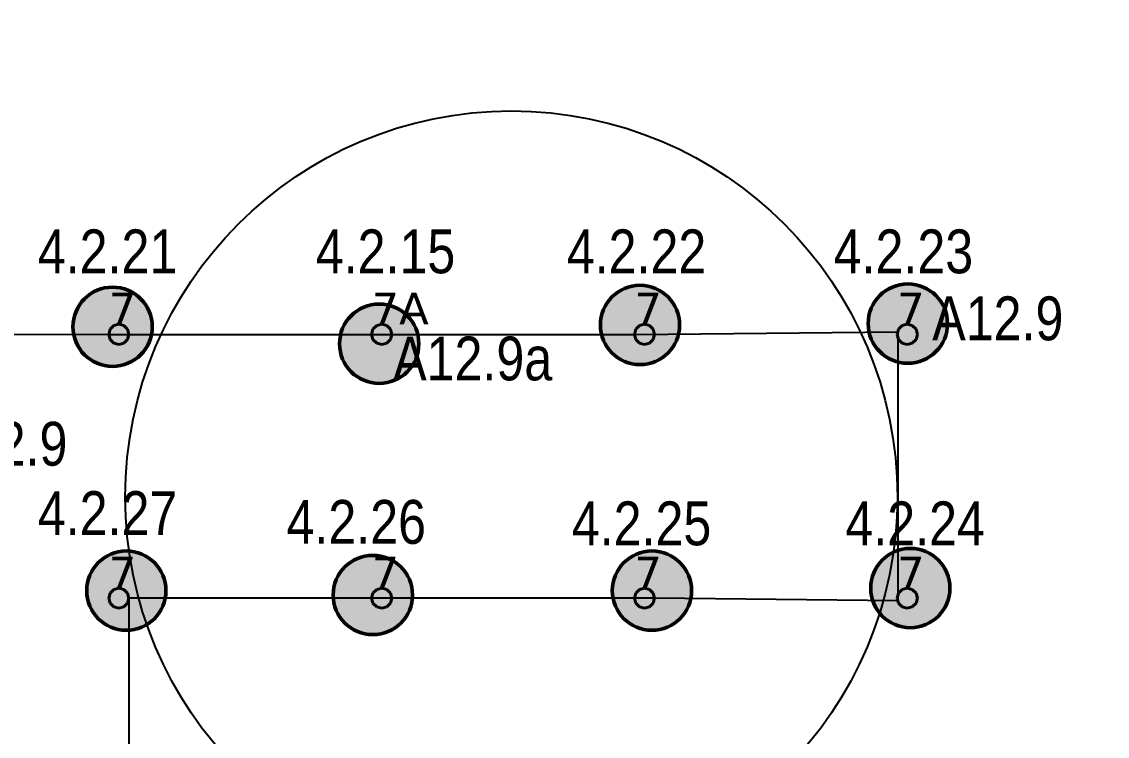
# Model space of a CAD drawing. Header units: millimetres. Extents: x -243740 to 150609, y -473655 to -165121.
# Drawn here: x -144292 to -138095, y -389515 to -385437 of the extents above; entities that cross this region are included whole.
import ezdxf
from ezdxf.enums import TextEntityAlignment as Align

# ---------------------------------------------------------------- set-up
doc = ezdxf.new("R2010")
doc.units = ezdxf.units.MM
doc.layers.add('_Гр.ЩД-1А.5.9.I2.6', color=6, linetype='Continuous')
for name, color, linetype, lineweight in [('_освещение_dali', 3, 'Continuous', 50), ('DLX_FL2_LUM 9', 5, 'Continuous', 40), ('Аварийное_овещение', 1, 'Continuous', 30), ('Освещение', 5, 'Continuous', 30)]:
    doc.layers.add(name, color=color, linetype=linetype, lineweight=lineweight)
doc.layers.add('DLX_FL2_LUM 8', color=7, linetype='Continuous', lineweight=40, true_color=0xfe2701)
doc.styles.add('Arial Narrow_6', font='ARIALN.TTF', dxfattribs={"height": 193.245432})
doc.styles.get("Standard").update_dxf_attribs({"font": 'ARIALN.TTF'})
doc.styles.add('TableTextStyle', font='')
doc.styles.get('TableTextStyle').set_extended_font_data('VERDANA.TTF')
doc.linetypes.add('Truba', pattern='A,3e-05,[4,MSH_7,S=1,R=0,X=0,Y=0],-3.022072', length=3.022102)

# ---------------------------------------------------------------- blocks, each defined once
blk = doc.blocks.new('A$Caabd1818')
at = {"layer": 'DLX_FL2_LUM 8'}
for points in [[(-146256.2, 10328.9, 0), (-146235.2, 10350, 0)], [(-146235.2, 10350, 0), (-146256.2, 10328.9, 0)], [(-146235.2, 10350, 0), (-146256.2, 10328.9, 0)], [(-146256.2, 10328.9, 0), (-146235.2, 10350, 0)], [(-146235.2, 10350, 0), (-146206.4, 10357.7, 0)], [(-146206.4, 10357.7, 0), (-146235.2, 10350, 0)], [(-146206.4, 10357.7, 0), (-146235.2, 10350, 0)], [(-146235.2, 10350, 0), (-146206.4, 10357.7, 0)], [(-146235.2, 10350, 0), (-146235.2, 10350, 0)], [(-146235.2, 10350, 0), (-146235.2, 10350, 0)], [(-146206.4, 10357.7, 0), (-146206.4, 10357.7, 0)], [(-146206.4, 10357.7, 0), (-146177.7, 10350, 0)], [(-146177.7, 10350, 0), (-146206.4, 10357.7, 0)], [(-146206.4, 10357.7, 0), (-146206.4, 10357.7, 0)], [(-146177.7, 10350, 0), (-146206.4, 10357.7, 0)], [(-146206.4, 10357.7, 0), (-146177.7, 10350, 0)], [(-146177.7, 10350, 0), (-146177.7, 10350, 0)], [(-146177.7, 10350, 0), (-146156.6, 10328.9, 0)], [(-146156.6, 10328.9, 0), (-146177.7, 10350, 0)], [(-146177.7, 10350, 0), (-146177.7, 10350, 0)], [(-146156.6, 10328.9, 0), (-146177.7, 10350, 0)], [(-146177.7, 10350, 0), (-146156.6, 10328.9, 0)], [(-146263.9, 10300.2, 0), (-146256.2, 10328.9, 0)], [(-146256.2, 10328.9, 0), (-146263.9, 10300.2, 0)], [(-146256.2, 10328.9, 0), (-146263.9, 10300.2, 0)], [(-146263.9, 10300.2, 0), (-146256.2, 10328.9, 0)], [(-146256.2, 10271.4, 0), (-146263.9, 10300.2, 0)], [(-146263.9, 10300.2, 0), (-146263.9, 10300.2, 0)], [(-146263.9, 10300.2, 0), (-146256.2, 10271.4, 0)], [(-146263.9, 10300.2, 0), (-146263.9, 10300.2, 0)], [(-146263.9, 10300.2, 0), (-146256.2, 10271.4, 0)], [(-146256.2, 10271.4, 0), (-146263.9, 10300.2, 0)], [(-146256.2, 10328.9, 0), (-146256.2, 10328.9, 0)], [(-146256.2, 10328.9, 0), (-146256.2, 10328.9, 0)], [(-146156.6, 10328.9, 0), (-146156.6, 10328.9, 0)], [(-146156.6, 10328.9, 0), (-146148.9, 10300.2, 0)], [(-146148.9, 10300.2, 0), (-146156.6, 10328.9, 0)], [(-146156.6, 10328.9, 0), (-146156.6, 10328.9, 0)], [(-146148.9, 10300.2, 0), (-146156.6, 10328.9, 0)], [(-146156.6, 10328.9, 0), (-146148.9, 10300.2, 0)], [(-146148.9, 10300.2, 0), (-146156.6, 10271.4, 0)], [(-146156.6, 10271.4, 0), (-146148.9, 10300.2, 0)], [(-146156.6, 10271.4, 0), (-146148.9, 10300.2, 0)], [(-146148.9, 10300.2, 0), (-146156.6, 10271.4, 0)], [(-146148.9, 10300.2, 0), (-146148.9, 10300.2, 0)], [(-146148.9, 10300.2, 0), (-146148.9, 10300.2, 0)], [(-146256.2, 10271.4, 0), (-146256.2, 10271.4, 0)], [(-146235.2, 10250.4, 0), (-146256.2, 10271.4, 0)], [(-146256.2, 10271.4, 0), (-146256.2, 10271.4, 0)], [(-146256.2, 10271.4, 0), (-146235.2, 10250.4, 0)], [(-146256.2, 10271.4, 0), (-146235.2, 10250.4, 0)], [(-146235.2, 10250.4, 0), (-146256.2, 10271.4, 0)], [(-146206.4, 10242.7, 0), (-146235.2, 10250.4, 0)], [(-146235.2, 10250.4, 0), (-146235.2, 10250.4, 0)], [(-146235.2, 10250.4, 0), (-146206.4, 10242.7, 0)], [(-146235.2, 10250.4, 0), (-146235.2, 10250.4, 0)], [(-146235.2, 10250.4, 0), (-146206.4, 10242.7, 0)], [(-146206.4, 10242.7, 0), (-146235.2, 10250.4, 0)], [(-146177.7, 10250.4, 0), (-146206.4, 10242.7, 0)], [(-146206.4, 10242.7, 0), (-146177.7, 10250.4, 0)], [(-146206.4, 10242.7, 0), (-146177.7, 10250.4, 0)], [(-146177.7, 10250.4, 0), (-146206.4, 10242.7, 0)], [(-146206.4, 10242.7, 0), (-146206.4, 10242.7, 0)], [(-146206.4, 10242.7, 0), (-146206.4, 10242.7, 0)], [(-146156.6, 10271.4, 0), (-146177.7, 10250.4, 0)], [(-146177.7, 10250.4, 0), (-146156.6, 10271.4, 0)], [(-146177.7, 10250.4, 0), (-146156.6, 10271.4, 0)], [(-146156.6, 10271.4, 0), (-146177.7, 10250.4, 0)], [(-146177.7, 10250.4, 0), (-146177.7, 10250.4, 0)], [(-146177.7, 10250.4, 0), (-146177.7, 10250.4, 0)], [(-146156.6, 10271.4, 0), (-146156.6, 10271.4, 0)], [(-146156.6, 10271.4, 0), (-146156.6, 10271.4, 0)]]:
    blk.add_polyline3d(points, dxfattribs=at)
at = {"layer": 'DLX_FL2_LUM 9'}
for points in [[(-147756.2, 10328.9, 0), (-147735.2, 10350, 0)], [(-147735.2, 10350, 0), (-147756.2, 10328.9, 0)], [(-147735.2, 10350, 0), (-147756.2, 10328.9, 0)], [(-147756.2, 10328.9, 0), (-147735.2, 10350, 0)], [(-147735.2, 10350, 0), (-147706.4, 10357.7, 0)], [(-147706.4, 10357.7, 0), (-147735.2, 10350, 0)], [(-147706.4, 10357.7, 0), (-147735.2, 10350, 0)], [(-147735.2, 10350, 0), (-147706.4, 10357.7, 0)], [(-147735.2, 10350, 0), (-147735.2, 10350, 0)], [(-147735.2, 10350, 0), (-147735.2, 10350, 0)], [(-147706.4, 10357.7, 0), (-147706.4, 10357.7, 0)], [(-147706.4, 10357.7, 0), (-147677.7, 10350, 0)], [(-147677.7, 10350, 0), (-147706.4, 10357.7, 0)], [(-147706.4, 10357.7, 0), (-147706.4, 10357.7, 0)], [(-147677.7, 10350, 0), (-147706.4, 10357.7, 0)], [(-147706.4, 10357.7, 0), (-147677.7, 10350, 0)], [(-147677.7, 10350, 0), (-147677.7, 10350, 0)], [(-147677.7, 10350, 0), (-147656.6, 10328.9, 0)], [(-147656.6, 10328.9, 0), (-147677.7, 10350, 0)], [(-147677.7, 10350, 0), (-147677.7, 10350, 0)], [(-147656.6, 10328.9, 0), (-147677.7, 10350, 0)], [(-147677.7, 10350, 0), (-147656.6, 10328.9, 0)], [(-144756.2, 10328.9, 0), (-144735.2, 10350, 0)], [(-144735.2, 10350, 0), (-144756.2, 10328.9, 0)], [(-144735.2, 10350, 0), (-144756.2, 10328.9, 0)], [(-144756.2, 10328.9, 0), (-144735.2, 10350, 0)], [(-144735.2, 10350, 0), (-144706.4, 10357.7, 0)], [(-144706.4, 10357.7, 0), (-144735.2, 10350, 0)], [(-144706.4, 10357.7, 0), (-144735.2, 10350, 0)], [(-144735.2, 10350, 0), (-144706.4, 10357.7, 0)], [(-144735.2, 10350, 0), (-144735.2, 10350, 0)], [(-144735.2, 10350, 0), (-144735.2, 10350, 0)], [(-144706.4, 10357.7, 0), (-144706.4, 10357.7, 0)], [(-144706.4, 10357.7, 0), (-144677.7, 10350, 0)], [(-144677.7, 10350, 0), (-144706.4, 10357.7, 0)], [(-144706.4, 10357.7, 0), (-144706.4, 10357.7, 0)], [(-144677.7, 10350, 0), (-144706.4, 10357.7, 0)], [(-144706.4, 10357.7, 0), (-144677.7, 10350, 0)], [(-144677.7, 10350, 0), (-144677.7, 10350, 0)], [(-144677.7, 10350, 0), (-144656.6, 10328.9, 0)], [(-144656.6, 10328.9, 0), (-144677.7, 10350, 0)], [(-144677.7, 10350, 0), (-144677.7, 10350, 0)], [(-144656.6, 10328.9, 0), (-144677.7, 10350, 0)], [(-144677.7, 10350, 0), (-144656.6, 10328.9, 0)], [(-143256.2, 10328.9, 0), (-143235.2, 10350, 0)], [(-143235.2, 10350, 0), (-143256.2, 10328.9, 0)], [(-143235.2, 10350, 0), (-143256.2, 10328.9, 0)], [(-143256.2, 10328.9, 0), (-143235.2, 10350, 0)], [(-143235.2, 10350, 0), (-143206.4, 10357.7, 0)], [(-143206.4, 10357.7, 0), (-143235.2, 10350, 0)], [(-143206.4, 10357.7, 0), (-143235.2, 10350, 0)], [(-143235.2, 10350, 0), (-143206.4, 10357.7, 0)], [(-143235.2, 10350, 0), (-143235.2, 10350, 0)], [(-143235.2, 10350, 0), (-143235.2, 10350, 0)], [(-143206.4, 10357.7, 0), (-143206.4, 10357.7, 0)], [(-143206.4, 10357.7, 0), (-143177.7, 10350, 0)], [(-143177.7, 10350, 0), (-143206.4, 10357.7, 0)], [(-143206.4, 10357.7, 0), (-143206.4, 10357.7, 0)], [(-143177.7, 10350, 0), (-143206.4, 10357.7, 0)], [(-143206.4, 10357.7, 0), (-143177.7, 10350, 0)], [(-143177.7, 10350, 0), (-143177.7, 10350, 0)], [(-143177.7, 10350, 0), (-143156.6, 10328.9, 0)], [(-143156.6, 10328.9, 0), (-143177.7, 10350, 0)], [(-143177.7, 10350, 0), (-143177.7, 10350, 0)], [(-143156.6, 10328.9, 0), (-143177.7, 10350, 0)], [(-143177.7, 10350, 0), (-143156.6, 10328.9, 0)], [(-147763.9, 10300.2, 0), (-147756.2, 10328.9, 0)], [(-147756.2, 10328.9, 0), (-147763.9, 10300.2, 0)], [(-147756.2, 10328.9, 0), (-147763.9, 10300.2, 0)], [(-147763.9, 10300.2, 0), (-147756.2, 10328.9, 0)], [(-147756.2, 10271.4, 0), (-147763.9, 10300.2, 0)], [(-147763.9, 10300.2, 0), (-147763.9, 10300.2, 0)], [(-147763.9, 10300.2, 0), (-147756.2, 10271.4, 0)], [(-147763.9, 10300.2, 0), (-147763.9, 10300.2, 0)], [(-147763.9, 10300.2, 0), (-147756.2, 10271.4, 0)], [(-147756.2, 10271.4, 0), (-147763.9, 10300.2, 0)], [(-147756.2, 10328.9, 0), (-147756.2, 10328.9, 0)], [(-147756.2, 10328.9, 0), (-147756.2, 10328.9, 0)], [(-147656.6, 10328.9, 0), (-147656.6, 10328.9, 0)], [(-147656.6, 10328.9, 0), (-147648.9, 10300.2, 0)], [(-147648.9, 10300.2, 0), (-147656.6, 10328.9, 0)], [(-147656.6, 10328.9, 0), (-147656.6, 10328.9, 0)], [(-147648.9, 10300.2, 0), (-147656.6, 10328.9, 0)], [(-147656.6, 10328.9, 0), (-147648.9, 10300.2, 0)], [(-147648.9, 10300.2, 0), (-147656.6, 10271.4, 0)], [(-147656.6, 10271.4, 0), (-147648.9, 10300.2, 0)], [(-147656.6, 10271.4, 0), (-147648.9, 10300.2, 0)], [(-147648.9, 10300.2, 0), (-147656.6, 10271.4, 0)], [(-147648.9, 10300.2, 0), (-147648.9, 10300.2, 0)], [(-147648.9, 10300.2, 0), (-147648.9, 10300.2, 0)], [(-144763.9, 10300.2, 0), (-144756.2, 10328.9, 0)], [(-144756.2, 10328.9, 0), (-144763.9, 10300.2, 0)], [(-144756.2, 10328.9, 0), (-144763.9, 10300.2, 0)], [(-144763.9, 10300.2, 0), (-144756.2, 10328.9, 0)], [(-144756.2, 10271.4, 0), (-144763.9, 10300.2, 0)], [(-144763.9, 10300.2, 0), (-144763.9, 10300.2, 0)], [(-144763.9, 10300.2, 0), (-144756.2, 10271.4, 0)], [(-144763.9, 10300.2, 0), (-144763.9, 10300.2, 0)], [(-144763.9, 10300.2, 0), (-144756.2, 10271.4, 0)], [(-144756.2, 10271.4, 0), (-144763.9, 10300.2, 0)], [(-144756.2, 10328.9, 0), (-144756.2, 10328.9, 0)], [(-144756.2, 10328.9, 0), (-144756.2, 10328.9, 0)], [(-144656.6, 10328.9, 0), (-144656.6, 10328.9, 0)], [(-144656.6, 10328.9, 0), (-144648.9, 10300.2, 0)], [(-144648.9, 10300.2, 0), (-144656.6, 10328.9, 0)], [(-144656.6, 10328.9, 0), (-144656.6, 10328.9, 0)], [(-144648.9, 10300.2, 0), (-144656.6, 10328.9, 0)], [(-144656.6, 10328.9, 0), (-144648.9, 10300.2, 0)], [(-144648.9, 10300.2, 0), (-144656.6, 10271.4, 0)], [(-144656.6, 10271.4, 0), (-144648.9, 10300.2, 0)], [(-144656.6, 10271.4, 0), (-144648.9, 10300.2, 0)], [(-144648.9, 10300.2, 0), (-144656.6, 10271.4, 0)], [(-144648.9, 10300.2, 0), (-144648.9, 10300.2, 0)], [(-144648.9, 10300.2, 0), (-144648.9, 10300.2, 0)], [(-143263.9, 10300.2, 0), (-143256.2, 10328.9, 0)], [(-143256.2, 10328.9, 0), (-143263.9, 10300.2, 0)], [(-143256.2, 10328.9, 0), (-143263.9, 10300.2, 0)], [(-143263.9, 10300.2, 0), (-143256.2, 10328.9, 0)], [(-143256.2, 10271.4, 0), (-143263.9, 10300.2, 0)], [(-143263.9, 10300.2, 0), (-143263.9, 10300.2, 0)], [(-143263.9, 10300.2, 0), (-143256.2, 10271.4, 0)], [(-143263.9, 10300.2, 0), (-143263.9, 10300.2, 0)], [(-143263.9, 10300.2, 0), (-143256.2, 10271.4, 0)], [(-143256.2, 10271.4, 0), (-143263.9, 10300.2, 0)], [(-143256.2, 10328.9, 0), (-143256.2, 10328.9, 0)], [(-143256.2, 10328.9, 0), (-143256.2, 10328.9, 0)], [(-143156.6, 10328.9, 0), (-143156.6, 10328.9, 0)], [(-143156.6, 10328.9, 0), (-143148.9, 10300.2, 0)], [(-143148.9, 10300.2, 0), (-143156.6, 10328.9, 0)], [(-143156.6, 10328.9, 0), (-143156.6, 10328.9, 0)], [(-143148.9, 10300.2, 0), (-143156.6, 10328.9, 0)], [(-143156.6, 10328.9, 0), (-143148.9, 10300.2, 0)], [(-143148.9, 10300.2, 0), (-143156.6, 10271.4, 0)], [(-143156.6, 10271.4, 0), (-143148.9, 10300.2, 0)], [(-143156.6, 10271.4, 0), (-143148.9, 10300.2, 0)], [(-143148.9, 10300.2, 0), (-143156.6, 10271.4, 0)], [(-143148.9, 10300.2, 0), (-143148.9, 10300.2, 0)], [(-143148.9, 10300.2, 0), (-143148.9, 10300.2, 0)], [(-147756.2, 10271.4, 0), (-147756.2, 10271.4, 0)], [(-147735.2, 10250.4, 0), (-147756.2, 10271.4, 0)], [(-147756.2, 10271.4, 0), (-147756.2, 10271.4, 0)], [(-147756.2, 10271.4, 0), (-147735.2, 10250.4, 0)], [(-147756.2, 10271.4, 0), (-147735.2, 10250.4, 0)], [(-147735.2, 10250.4, 0), (-147756.2, 10271.4, 0)], [(-147706.4, 10242.7, 0), (-147735.2, 10250.4, 0)], [(-147735.2, 10250.4, 0), (-147735.2, 10250.4, 0)], [(-147735.2, 10250.4, 0), (-147706.4, 10242.7, 0)], [(-147735.2, 10250.4, 0), (-147735.2, 10250.4, 0)], [(-147735.2, 10250.4, 0), (-147706.4, 10242.7, 0)], [(-147706.4, 10242.7, 0), (-147735.2, 10250.4, 0)], [(-147677.7, 10250.4, 0), (-147706.4, 10242.7, 0)], [(-147706.4, 10242.7, 0), (-147677.7, 10250.4, 0)], [(-147706.4, 10242.7, 0), (-147677.7, 10250.4, 0)], [(-147677.7, 10250.4, 0), (-147706.4, 10242.7, 0)], [(-147706.4, 10242.7, 0), (-147706.4, 10242.7, 0)], [(-147706.4, 10242.7, 0), (-147706.4, 10242.7, 0)], [(-147656.6, 10271.4, 0), (-147677.7, 10250.4, 0)], [(-147677.7, 10250.4, 0), (-147656.6, 10271.4, 0)], [(-147677.7, 10250.4, 0), (-147656.6, 10271.4, 0)], [(-147656.6, 10271.4, 0), (-147677.7, 10250.4, 0)], [(-147677.7, 10250.4, 0), (-147677.7, 10250.4, 0)], [(-147677.7, 10250.4, 0), (-147677.7, 10250.4, 0)], [(-147656.6, 10271.4, 0), (-147656.6, 10271.4, 0)], [(-147656.6, 10271.4, 0), (-147656.6, 10271.4, 0)], [(-144756.2, 10271.4, 0), (-144756.2, 10271.4, 0)], [(-144735.2, 10250.4, 0), (-144756.2, 10271.4, 0)], [(-144756.2, 10271.4, 0), (-144756.2, 10271.4, 0)], [(-144756.2, 10271.4, 0), (-144735.2, 10250.4, 0)], [(-144756.2, 10271.4, 0), (-144735.2, 10250.4, 0)], [(-144735.2, 10250.4, 0), (-144756.2, 10271.4, 0)], [(-144706.4, 10242.7, 0), (-144735.2, 10250.4, 0)], [(-144735.2, 10250.4, 0), (-144735.2, 10250.4, 0)], [(-144735.2, 10250.4, 0), (-144706.4, 10242.7, 0)], [(-144735.2, 10250.4, 0), (-144735.2, 10250.4, 0)], [(-144735.2, 10250.4, 0), (-144706.4, 10242.7, 0)], [(-144706.4, 10242.7, 0), (-144735.2, 10250.4, 0)], [(-144677.7, 10250.4, 0), (-144706.4, 10242.7, 0)], [(-144706.4, 10242.7, 0), (-144677.7, 10250.4, 0)], [(-144706.4, 10242.7, 0), (-144677.7, 10250.4, 0)], [(-144677.7, 10250.4, 0), (-144706.4, 10242.7, 0)], [(-144706.4, 10242.7, 0), (-144706.4, 10242.7, 0)], [(-144706.4, 10242.7, 0), (-144706.4, 10242.7, 0)], [(-144656.6, 10271.4, 0), (-144677.7, 10250.4, 0)], [(-144677.7, 10250.4, 0), (-144656.6, 10271.4, 0)], [(-144677.7, 10250.4, 0), (-144656.6, 10271.4, 0)], [(-144656.6, 10271.4, 0), (-144677.7, 10250.4, 0)], [(-144677.7, 10250.4, 0), (-144677.7, 10250.4, 0)], [(-144677.7, 10250.4, 0), (-144677.7, 10250.4, 0)], [(-144656.6, 10271.4, 0), (-144656.6, 10271.4, 0)], [(-144656.6, 10271.4, 0), (-144656.6, 10271.4, 0)], [(-143256.2, 10271.4, 0), (-143256.2, 10271.4, 0)], [(-143235.2, 10250.4, 0), (-143256.2, 10271.4, 0)], [(-143256.2, 10271.4, 0), (-143256.2, 10271.4, 0)], [(-143256.2, 10271.4, 0), (-143235.2, 10250.4, 0)], [(-143256.2, 10271.4, 0), (-143235.2, 10250.4, 0)], [(-143235.2, 10250.4, 0), (-143256.2, 10271.4, 0)], [(-143206.4, 10242.7, 0), (-143235.2, 10250.4, 0)], [(-143235.2, 10250.4, 0), (-143235.2, 10250.4, 0)], [(-143235.2, 10250.4, 0), (-143206.4, 10242.7, 0)], [(-143235.2, 10250.4, 0), (-143235.2, 10250.4, 0)], [(-143235.2, 10250.4, 0), (-143206.4, 10242.7, 0)], [(-143206.4, 10242.7, 0), (-143235.2, 10250.4, 0)], [(-143177.7, 10250.4, 0), (-143206.4, 10242.7, 0)], [(-143206.4, 10242.7, 0), (-143177.7, 10250.4, 0)], [(-143206.4, 10242.7, 0), (-143177.7, 10250.4, 0)], [(-143177.7, 10250.4, 0), (-143206.4, 10242.7, 0)], [(-143206.4, 10242.7, 0), (-143206.4, 10242.7, 0)], [(-143206.4, 10242.7, 0), (-143206.4, 10242.7, 0)], [(-143156.6, 10271.4, 0), (-143177.7, 10250.4, 0)], [(-143177.7, 10250.4, 0), (-143156.6, 10271.4, 0)], [(-143177.7, 10250.4, 0), (-143156.6, 10271.4, 0)], [(-143156.6, 10271.4, 0), (-143177.7, 10250.4, 0)], [(-143177.7, 10250.4, 0), (-143177.7, 10250.4, 0)], [(-143177.7, 10250.4, 0), (-143177.7, 10250.4, 0)], [(-143156.6, 10271.4, 0), (-143156.6, 10271.4, 0)], [(-143156.6, 10271.4, 0), (-143156.6, 10271.4, 0)], [(-147763.9, 8794.4, 0), (-147756.2, 8823.2, 0)], [(-147756.2, 8823.2, 0), (-147763.9, 8794.4, 0)], [(-147756.2, 8823.2, 0), (-147763.9, 8794.4, 0)], [(-147763.9, 8794.4, 0), (-147756.2, 8823.2, 0)], [(-147756.2, 8823.2, 0), (-147735.2, 8844.2, 0)], [(-147735.2, 8844.2, 0), (-147756.2, 8823.2, 0)], [(-147735.2, 8844.2, 0), (-147756.2, 8823.2, 0)], [(-147756.2, 8823.2, 0), (-147735.2, 8844.2, 0)], [(-147756.2, 8823.2, 0), (-147756.2, 8823.2, 0)], [(-147756.2, 8823.2, 0), (-147756.2, 8823.2, 0)], [(-147735.2, 8844.2, 0), (-147706.4, 8851.9, 0)], [(-147706.4, 8851.9, 0), (-147735.2, 8844.2, 0)], [(-147706.4, 8851.9, 0), (-147735.2, 8844.2, 0)], [(-147735.2, 8844.2, 0), (-147706.4, 8851.9, 0)], [(-147735.2, 8844.2, 0), (-147735.2, 8844.2, 0)], [(-147735.2, 8844.2, 0), (-147735.2, 8844.2, 0)], [(-147706.4, 8851.9, 0), (-147706.4, 8851.9, 0)], [(-147706.4, 8851.9, 0), (-147677.7, 8844.2, 0)], [(-147677.7, 8844.2, 0), (-147706.4, 8851.9, 0)], [(-147706.4, 8851.9, 0), (-147706.4, 8851.9, 0)], [(-147677.7, 8844.2, 0), (-147706.4, 8851.9, 0)], [(-147706.4, 8851.9, 0), (-147677.7, 8844.2, 0)], [(-147677.7, 8844.2, 0), (-147677.7, 8844.2, 0)], [(-147677.7, 8844.2, 0), (-147656.6, 8823.2, 0)], [(-147656.6, 8823.2, 0), (-147677.7, 8844.2, 0)], [(-147677.7, 8844.2, 0), (-147677.7, 8844.2, 0)], [(-147656.6, 8823.2, 0), (-147677.7, 8844.2, 0)], [(-147677.7, 8844.2, 0), (-147656.6, 8823.2, 0)], [(-147656.6, 8823.2, 0), (-147656.6, 8823.2, 0)], [(-147656.6, 8823.2, 0), (-147648.9, 8794.4, 0)], [(-147648.9, 8794.4, 0), (-147656.6, 8823.2, 0)], [(-147656.6, 8823.2, 0), (-147656.6, 8823.2, 0)], [(-147648.9, 8794.4, 0), (-147656.6, 8823.2, 0)], [(-147656.6, 8823.2, 0), (-147648.9, 8794.4, 0)], [(-146263.9, 8794.4, 0), (-146256.2, 8823.2, 0)], [(-146256.2, 8823.2, 0), (-146263.9, 8794.4, 0)], [(-146256.2, 8823.2, 0), (-146263.9, 8794.4, 0)], [(-146263.9, 8794.4, 0), (-146256.2, 8823.2, 0)], [(-146256.2, 8823.2, 0), (-146235.2, 8844.2, 0)], [(-146235.2, 8844.2, 0), (-146256.2, 8823.2, 0)], [(-146235.2, 8844.2, 0), (-146256.2, 8823.2, 0)], [(-146256.2, 8823.2, 0), (-146235.2, 8844.2, 0)], [(-146256.2, 8823.2, 0), (-146256.2, 8823.2, 0)], [(-146256.2, 8823.2, 0), (-146256.2, 8823.2, 0)], [(-146235.2, 8844.2, 0), (-146206.4, 8851.9, 0)], [(-146206.4, 8851.9, 0), (-146235.2, 8844.2, 0)], [(-146206.4, 8851.9, 0), (-146235.2, 8844.2, 0)], [(-146235.2, 8844.2, 0), (-146206.4, 8851.9, 0)], [(-146235.2, 8844.2, 0), (-146235.2, 8844.2, 0)], [(-146235.2, 8844.2, 0), (-146235.2, 8844.2, 0)], [(-146206.4, 8851.9, 0), (-146206.4, 8851.9, 0)], [(-146206.4, 8851.9, 0), (-146177.7, 8844.2, 0)], [(-146177.7, 8844.2, 0), (-146206.4, 8851.9, 0)], [(-146206.4, 8851.9, 0), (-146206.4, 8851.9, 0)], [(-146177.7, 8844.2, 0), (-146206.4, 8851.9, 0)], [(-146206.4, 8851.9, 0), (-146177.7, 8844.2, 0)], [(-146177.7, 8844.2, 0), (-146177.7, 8844.2, 0)], [(-146177.7, 8844.2, 0), (-146156.6, 8823.2, 0)], [(-146156.6, 8823.2, 0), (-146177.7, 8844.2, 0)], [(-146177.7, 8844.2, 0), (-146177.7, 8844.2, 0)], [(-146156.6, 8823.2, 0), (-146177.7, 8844.2, 0)], [(-146177.7, 8844.2, 0), (-146156.6, 8823.2, 0)], [(-146156.6, 8823.2, 0), (-146156.6, 8823.2, 0)], [(-146156.6, 8823.2, 0), (-146148.9, 8794.4, 0)], [(-146148.9, 8794.4, 0), (-146156.6, 8823.2, 0)], [(-146156.6, 8823.2, 0), (-146156.6, 8823.2, 0)], [(-146148.9, 8794.4, 0), (-146156.6, 8823.2, 0)], [(-146156.6, 8823.2, 0), (-146148.9, 8794.4, 0)], [(-144763.9, 8794.4, 0), (-144756.2, 8823.2, 0)], [(-144756.2, 8823.2, 0), (-144763.9, 8794.4, 0)], [(-144756.2, 8823.2, 0), (-144763.9, 8794.4, 0)], [(-144763.9, 8794.4, 0), (-144756.2, 8823.2, 0)], [(-144756.2, 8823.2, 0), (-144735.2, 8844.2, 0)], [(-144735.2, 8844.2, 0), (-144756.2, 8823.2, 0)], [(-144735.2, 8844.2, 0), (-144756.2, 8823.2, 0)], [(-144756.2, 8823.2, 0), (-144735.2, 8844.2, 0)], [(-144756.2, 8823.2, 0), (-144756.2, 8823.2, 0)], [(-144756.2, 8823.2, 0), (-144756.2, 8823.2, 0)], [(-144735.2, 8844.2, 0), (-144706.4, 8851.9, 0)], [(-144706.4, 8851.9, 0), (-144735.2, 8844.2, 0)], [(-144706.4, 8851.9, 0), (-144735.2, 8844.2, 0)], [(-144735.2, 8844.2, 0), (-144706.4, 8851.9, 0)], [(-144735.2, 8844.2, 0), (-144735.2, 8844.2, 0)], [(-144735.2, 8844.2, 0), (-144735.2, 8844.2, 0)], [(-144706.4, 8851.9, 0), (-144706.4, 8851.9, 0)], [(-144706.4, 8851.9, 0), (-144677.7, 8844.2, 0)], [(-144677.7, 8844.2, 0), (-144706.4, 8851.9, 0)], [(-144706.4, 8851.9, 0), (-144706.4, 8851.9, 0)], [(-144677.7, 8844.2, 0), (-144706.4, 8851.9, 0)], [(-144706.4, 8851.9, 0), (-144677.7, 8844.2, 0)], [(-144677.7, 8844.2, 0), (-144677.7, 8844.2, 0)], [(-144677.7, 8844.2, 0), (-144656.6, 8823.2, 0)], [(-144656.6, 8823.2, 0), (-144677.7, 8844.2, 0)], [(-144677.7, 8844.2, 0), (-144677.7, 8844.2, 0)], [(-144656.6, 8823.2, 0), (-144677.7, 8844.2, 0)], [(-144677.7, 8844.2, 0), (-144656.6, 8823.2, 0)], [(-144656.6, 8823.2, 0), (-144656.6, 8823.2, 0)], [(-144656.6, 8823.2, 0), (-144648.9, 8794.4, 0)], [(-144648.9, 8794.4, 0), (-144656.6, 8823.2, 0)], [(-144656.6, 8823.2, 0), (-144656.6, 8823.2, 0)], [(-144648.9, 8794.4, 0), (-144656.6, 8823.2, 0)], [(-144656.6, 8823.2, 0), (-144648.9, 8794.4, 0)], [(-143263.9, 8794.4, 0), (-143256.2, 8823.2, 0)], [(-143256.2, 8823.2, 0), (-143263.9, 8794.4, 0)], [(-143256.2, 8823.2, 0), (-143263.9, 8794.4, 0)], [(-143263.9, 8794.4, 0), (-143256.2, 8823.2, 0)], [(-143256.2, 8823.2, 0), (-143235.2, 8844.2, 0)], [(-143235.2, 8844.2, 0), (-143256.2, 8823.2, 0)], [(-143235.2, 8844.2, 0), (-143256.2, 8823.2, 0)], [(-143256.2, 8823.2, 0), (-143235.2, 8844.2, 0)], [(-143256.2, 8823.2, 0), (-143256.2, 8823.2, 0)], [(-143256.2, 8823.2, 0), (-143256.2, 8823.2, 0)], [(-143235.2, 8844.2, 0), (-143206.4, 8851.9, 0)], [(-143206.4, 8851.9, 0), (-143235.2, 8844.2, 0)], [(-143206.4, 8851.9, 0), (-143235.2, 8844.2, 0)], [(-143235.2, 8844.2, 0), (-143206.4, 8851.9, 0)], [(-143235.2, 8844.2, 0), (-143235.2, 8844.2, 0)], [(-143235.2, 8844.2, 0), (-143235.2, 8844.2, 0)], [(-143206.4, 8851.9, 0), (-143206.4, 8851.9, 0)], [(-143206.4, 8851.9, 0), (-143177.7, 8844.2, 0)], [(-143177.7, 8844.2, 0), (-143206.4, 8851.9, 0)], [(-143206.4, 8851.9, 0), (-143206.4, 8851.9, 0)], [(-143177.7, 8844.2, 0), (-143206.4, 8851.9, 0)], [(-143206.4, 8851.9, 0), (-143177.7, 8844.2, 0)], [(-143177.7, 8844.2, 0), (-143177.7, 8844.2, 0)], [(-143177.7, 8844.2, 0), (-143156.6, 8823.2, 0)], [(-143156.6, 8823.2, 0), (-143177.7, 8844.2, 0)], [(-143177.7, 8844.2, 0), (-143177.7, 8844.2, 0)], [(-143156.6, 8823.2, 0), (-143177.7, 8844.2, 0)], [(-143177.7, 8844.2, 0), (-143156.6, 8823.2, 0)], [(-143156.6, 8823.2, 0), (-143156.6, 8823.2, 0)], [(-143156.6, 8823.2, 0), (-143148.9, 8794.4, 0)], [(-143148.9, 8794.4, 0), (-143156.6, 8823.2, 0)], [(-143156.6, 8823.2, 0), (-143156.6, 8823.2, 0)], [(-143148.9, 8794.4, 0), (-143156.6, 8823.2, 0)], [(-143156.6, 8823.2, 0), (-143148.9, 8794.4, 0)], [(-147756.2, 8765.7, 0), (-147763.9, 8794.4, 0)], [(-147763.9, 8794.4, 0), (-147763.9, 8794.4, 0)], [(-147763.9, 8794.4, 0), (-147756.2, 8765.7, 0)], [(-147763.9, 8794.4, 0), (-147763.9, 8794.4, 0)], [(-147763.9, 8794.4, 0), (-147756.2, 8765.7, 0)], [(-147756.2, 8765.7, 0), (-147763.9, 8794.4, 0)], [(-147756.2, 8765.7, 0), (-147756.2, 8765.7, 0)], [(-147735.2, 8744.6, 0), (-147756.2, 8765.7, 0)], [(-147756.2, 8765.7, 0), (-147756.2, 8765.7, 0)], [(-147756.2, 8765.7, 0), (-147735.2, 8744.6, 0)], [(-147756.2, 8765.7, 0), (-147735.2, 8744.6, 0)], [(-147735.2, 8744.6, 0), (-147756.2, 8765.7, 0)], [(-147706.4, 8736.9, 0), (-147735.2, 8744.6, 0)], [(-147735.2, 8744.6, 0), (-147735.2, 8744.6, 0)], [(-147735.2, 8744.6, 0), (-147706.4, 8736.9, 0)], [(-147735.2, 8744.6, 0), (-147735.2, 8744.6, 0)], [(-147735.2, 8744.6, 0), (-147706.4, 8736.9, 0)], [(-147706.4, 8736.9, 0), (-147735.2, 8744.6, 0)], [(-147677.7, 8744.6, 0), (-147706.4, 8736.9, 0)], [(-147706.4, 8736.9, 0), (-147677.7, 8744.6, 0)], [(-147706.4, 8736.9, 0), (-147677.7, 8744.6, 0)], [(-147677.7, 8744.6, 0), (-147706.4, 8736.9, 0)], [(-147706.4, 8736.9, 0), (-147706.4, 8736.9, 0)], [(-147706.4, 8736.9, 0), (-147706.4, 8736.9, 0)], [(-147656.6, 8765.7, 0), (-147677.7, 8744.6, 0)], [(-147677.7, 8744.6, 0), (-147656.6, 8765.7, 0)], [(-147677.7, 8744.6, 0), (-147656.6, 8765.7, 0)], [(-147656.6, 8765.7, 0), (-147677.7, 8744.6, 0)], [(-147677.7, 8744.6, 0), (-147677.7, 8744.6, 0)], [(-147677.7, 8744.6, 0), (-147677.7, 8744.6, 0)], [(-147648.9, 8794.4, 0), (-147656.6, 8765.7, 0)], [(-147656.6, 8765.7, 0), (-147648.9, 8794.4, 0)], [(-147656.6, 8765.7, 0), (-147648.9, 8794.4, 0)], [(-147648.9, 8794.4, 0), (-147656.6, 8765.7, 0)], [(-147656.6, 8765.7, 0), (-147656.6, 8765.7, 0)], [(-147656.6, 8765.7, 0), (-147656.6, 8765.7, 0)], [(-147648.9, 8794.4, 0), (-147648.9, 8794.4, 0)], [(-147648.9, 8794.4, 0), (-147648.9, 8794.4, 0)], [(-146256.2, 8765.7, 0), (-146263.9, 8794.4, 0)], [(-146263.9, 8794.4, 0), (-146263.9, 8794.4, 0)], [(-146263.9, 8794.4, 0), (-146256.2, 8765.7, 0)], [(-146263.9, 8794.4, 0), (-146263.9, 8794.4, 0)], [(-146263.9, 8794.4, 0), (-146256.2, 8765.7, 0)], [(-146256.2, 8765.7, 0), (-146263.9, 8794.4, 0)], [(-146256.2, 8765.7, 0), (-146256.2, 8765.7, 0)], [(-146235.2, 8744.6, 0), (-146256.2, 8765.7, 0)], [(-146256.2, 8765.7, 0), (-146256.2, 8765.7, 0)], [(-146256.2, 8765.7, 0), (-146235.2, 8744.6, 0)], [(-146256.2, 8765.7, 0), (-146235.2, 8744.6, 0)], [(-146235.2, 8744.6, 0), (-146256.2, 8765.7, 0)], [(-146206.4, 8736.9, 0), (-146235.2, 8744.6, 0)], [(-146235.2, 8744.6, 0), (-146235.2, 8744.6, 0)], [(-146235.2, 8744.6, 0), (-146206.4, 8736.9, 0)], [(-146235.2, 8744.6, 0), (-146235.2, 8744.6, 0)], [(-146235.2, 8744.6, 0), (-146206.4, 8736.9, 0)], [(-146206.4, 8736.9, 0), (-146235.2, 8744.6, 0)], [(-146177.7, 8744.6, 0), (-146206.4, 8736.9, 0)], [(-146206.4, 8736.9, 0), (-146177.7, 8744.6, 0)], [(-146206.4, 8736.9, 0), (-146177.7, 8744.6, 0)], [(-146177.7, 8744.6, 0), (-146206.4, 8736.9, 0)], [(-146206.4, 8736.9, 0), (-146206.4, 8736.9, 0)], [(-146206.4, 8736.9, 0), (-146206.4, 8736.9, 0)], [(-146156.6, 8765.7, 0), (-146177.7, 8744.6, 0)], [(-146177.7, 8744.6, 0), (-146156.6, 8765.7, 0)], [(-146177.7, 8744.6, 0), (-146156.6, 8765.7, 0)], [(-146156.6, 8765.7, 0), (-146177.7, 8744.6, 0)], [(-146177.7, 8744.6, 0), (-146177.7, 8744.6, 0)], [(-146177.7, 8744.6, 0), (-146177.7, 8744.6, 0)], [(-146148.9, 8794.4, 0), (-146156.6, 8765.7, 0)], [(-146156.6, 8765.7, 0), (-146148.9, 8794.4, 0)], [(-146156.6, 8765.7, 0), (-146148.9, 8794.4, 0)], [(-146148.9, 8794.4, 0), (-146156.6, 8765.7, 0)], [(-146156.6, 8765.7, 0), (-146156.6, 8765.7, 0)], [(-146156.6, 8765.7, 0), (-146156.6, 8765.7, 0)], [(-146148.9, 8794.4, 0), (-146148.9, 8794.4, 0)], [(-146148.9, 8794.4, 0), (-146148.9, 8794.4, 0)], [(-144756.2, 8765.7, 0), (-144763.9, 8794.4, 0)], [(-144763.9, 8794.4, 0), (-144763.9, 8794.4, 0)], [(-144763.9, 8794.4, 0), (-144756.2, 8765.7, 0)], [(-144763.9, 8794.4, 0), (-144763.9, 8794.4, 0)], [(-144763.9, 8794.4, 0), (-144756.2, 8765.7, 0)], [(-144756.2, 8765.7, 0), (-144763.9, 8794.4, 0)], [(-144756.2, 8765.7, 0), (-144756.2, 8765.7, 0)], [(-144735.2, 8744.6, 0), (-144756.2, 8765.7, 0)], [(-144756.2, 8765.7, 0), (-144756.2, 8765.7, 0)], [(-144756.2, 8765.7, 0), (-144735.2, 8744.6, 0)], [(-144756.2, 8765.7, 0), (-144735.2, 8744.6, 0)], [(-144735.2, 8744.6, 0), (-144756.2, 8765.7, 0)], [(-144706.4, 8736.9, 0), (-144735.2, 8744.6, 0)], [(-144735.2, 8744.6, 0), (-144735.2, 8744.6, 0)], [(-144735.2, 8744.6, 0), (-144706.4, 8736.9, 0)], [(-144735.2, 8744.6, 0), (-144735.2, 8744.6, 0)], [(-144735.2, 8744.6, 0), (-144706.4, 8736.9, 0)], [(-144706.4, 8736.9, 0), (-144735.2, 8744.6, 0)], [(-144677.7, 8744.6, 0), (-144706.4, 8736.9, 0)], [(-144706.4, 8736.9, 0), (-144677.7, 8744.6, 0)], [(-144706.4, 8736.9, 0), (-144677.7, 8744.6, 0)], [(-144677.7, 8744.6, 0), (-144706.4, 8736.9, 0)], [(-144706.4, 8736.9, 0), (-144706.4, 8736.9, 0)], [(-144706.4, 8736.9, 0), (-144706.4, 8736.9, 0)], [(-144656.6, 8765.7, 0), (-144677.7, 8744.6, 0)], [(-144677.7, 8744.6, 0), (-144656.6, 8765.7, 0)], [(-144677.7, 8744.6, 0), (-144656.6, 8765.7, 0)], [(-144656.6, 8765.7, 0), (-144677.7, 8744.6, 0)], [(-144677.7, 8744.6, 0), (-144677.7, 8744.6, 0)], [(-144677.7, 8744.6, 0), (-144677.7, 8744.6, 0)], [(-144648.9, 8794.4, 0), (-144656.6, 8765.7, 0)], [(-144656.6, 8765.7, 0), (-144648.9, 8794.4, 0)], [(-144656.6, 8765.7, 0), (-144648.9, 8794.4, 0)], [(-144648.9, 8794.4, 0), (-144656.6, 8765.7, 0)], [(-144656.6, 8765.7, 0), (-144656.6, 8765.7, 0)], [(-144656.6, 8765.7, 0), (-144656.6, 8765.7, 0)], [(-144648.9, 8794.4, 0), (-144648.9, 8794.4, 0)], [(-144648.9, 8794.4, 0), (-144648.9, 8794.4, 0)], [(-143256.2, 8765.7, 0), (-143263.9, 8794.4, 0)], [(-143263.9, 8794.4, 0), (-143263.9, 8794.4, 0)], [(-143263.9, 8794.4, 0), (-143256.2, 8765.7, 0)], [(-143263.9, 8794.4, 0), (-143263.9, 8794.4, 0)], [(-143263.9, 8794.4, 0), (-143256.2, 8765.7, 0)], [(-143256.2, 8765.7, 0), (-143263.9, 8794.4, 0)], [(-143256.2, 8765.7, 0), (-143256.2, 8765.7, 0)], [(-143235.2, 8744.6, 0), (-143256.2, 8765.7, 0)], [(-143256.2, 8765.7, 0), (-143256.2, 8765.7, 0)], [(-143256.2, 8765.7, 0), (-143235.2, 8744.6, 0)], [(-143256.2, 8765.7, 0), (-143235.2, 8744.6, 0)], [(-143235.2, 8744.6, 0), (-143256.2, 8765.7, 0)], [(-143206.4, 8736.9, 0), (-143235.2, 8744.6, 0)], [(-143235.2, 8744.6, 0), (-143235.2, 8744.6, 0)], [(-143235.2, 8744.6, 0), (-143206.4, 8736.9, 0)], [(-143235.2, 8744.6, 0), (-143235.2, 8744.6, 0)], [(-143235.2, 8744.6, 0), (-143206.4, 8736.9, 0)], [(-143206.4, 8736.9, 0), (-143235.2, 8744.6, 0)], [(-143177.7, 8744.6, 0), (-143206.4, 8736.9, 0)], [(-143206.4, 8736.9, 0), (-143177.7, 8744.6, 0)], [(-143206.4, 8736.9, 0), (-143177.7, 8744.6, 0)], [(-143177.7, 8744.6, 0), (-143206.4, 8736.9, 0)], [(-143206.4, 8736.9, 0), (-143206.4, 8736.9, 0)], [(-143206.4, 8736.9, 0), (-143206.4, 8736.9, 0)], [(-143156.6, 8765.7, 0), (-143177.7, 8744.6, 0)], [(-143177.7, 8744.6, 0), (-143156.6, 8765.7, 0)], [(-143177.7, 8744.6, 0), (-143156.6, 8765.7, 0)], [(-143156.6, 8765.7, 0), (-143177.7, 8744.6, 0)], [(-143177.7, 8744.6, 0), (-143177.7, 8744.6, 0)], [(-143177.7, 8744.6, 0), (-143177.7, 8744.6, 0)], [(-143148.9, 8794.4, 0), (-143156.6, 8765.7, 0)], [(-143156.6, 8765.7, 0), (-143148.9, 8794.4, 0)], [(-143156.6, 8765.7, 0), (-143148.9, 8794.4, 0)], [(-143148.9, 8794.4, 0), (-143156.6, 8765.7, 0)], [(-143156.6, 8765.7, 0), (-143156.6, 8765.7, 0)], [(-143156.6, 8765.7, 0), (-143156.6, 8765.7, 0)], [(-143148.9, 8794.4, 0), (-143148.9, 8794.4, 0)], [(-143148.9, 8794.4, 0), (-143148.9, 8794.4, 0)]]:
    blk.add_polyline3d(points, dxfattribs=at)
at = {"layer": 'Аварийное_овещение', "lineweight": 40, "style": 'Arial Narrow_6'}
blk.add_text('А12.9а', height=250, dxfattribs=at).set_placement((-146140.9, 10037.7))
at = {"layer": 'Освещение', "lineweight": 40, "style": 'Arial Narrow_6'}
for p in [(-143063.9, 10266.5), (-148748.8, 9551)]:
    blk.add_text('А12.9', height=250, dxfattribs=at).set_placement(p)
blk = doc.blocks.new('A$Cab2378fa')
at = {"lineweight": 25, "true_color": 0xfff5f5}
h = blk.add_hatch(color=7, dxfattribs=at)
h.dxf.hatch_style = 1
h.paths.add_polyline_path([(0, 0), (-141.6, -170.3, 0.174923), (3, -222.4, 0.197808), (162.3, -156.8)])
h.paths.add_polyline_path([(-163.2, 157.6), (0, 0), (147.8, 177.8, 0.175398), (3, 230.2, 0.209014)])
at = {"lineweight": 25}
h = blk.add_hatch(color=0, dxfattribs=at)
h.paths.add_polyline_path([(162.3, -156.8, 0.442338), (147.8, 177.8), (0, 0)])
h.paths.add_polyline_path([(-141.6, -170.3), (0, 0), (-163.2, 157.6, 0.430096)])
blk.add_circle((3, 3.9), 226.3)

msp = doc.modelspace()

# ---------------------------------------------------------------- linework, layer by layer
at = {"layer": '_Гр.ЩД-1А.5.9.I2.6', "ltscale": 100}
msp.add_lwpolyline([(-149951.6, -387212.6), (-143794.3, -387221.6), (-142294.3, -387221.6), (-140790.4, -387221.6), (-139290.4, -387207.2), (-139290.4, -388741.7), (-140679.2, -388727.4), (-142179.2, -388727.4), (-143679.2, -388727.4), (-143679.2, -390233.2)], dxfattribs=at)
at = {"layer": 'Defpoints', "color": 3, "ltscale": 100}
msp.add_circle((-141496.9, -388149.9), 2203.5, dxfattribs=at)

# ---------------------------------------------------------------- block references
at = {"layer": '_освещение_dali', "color": 5, "ltscale": 100}
for p in [(-143776, -387182.3), (-140765.5, -387171.8), (-139236.7, -387164.1), (-139222.4, -388673.7), (-143697.5, -388688.1), (-142290.4, -388713), (-140697.5, -388688.1)]:
    msp.add_blockref('A$Cab2378fa', p, dxfattribs=at)
at = {"layer": '_освещение_dali', "color": 1, "ltscale": 100}
msp.add_blockref('A$Cab2378fa', (-142254.1, -387279.2), dxfattribs=at)
at = {"layer": 'Defpoints', "linetype": 'Truba', "ltscale": 100}
msp.add_blockref('A$Caabd1818', (3969.7, -397521.8), dxfattribs=at)

# ---------------------------------------------------------------- texts
at = {"layer": '_Гр.ЩД-1А.5.9.I2.6', "ltscale": 100}
for s, p in [('4.2.21', (-143801.6, -386948)), ('4.2.15', (-142215, -386948)), ('4.2.22', (-140782.4, -386948)), ('4.2.23', (-139258.8, -386948)), ('4.2.27', (-143801.6, -388441.9)), ('4.2.26', (-142382, -388492)), ('4.2.25', (-140753.6, -388500.3)), ('4.2.24', (-139192, -388500.3))]:
    msp.add_text(s, height=250, dxfattribs=at).set_placement(p, align=Align.BOTTOM_CENTER)
at = {"layer": '_освещение_dali', "color": 123, "true_color": 0x63d8b7, "style": 'TableTextStyle'}
for s, p in [('7', (-143794.2, -387164)), ('7А', (-142294.3, -387164)), ('7', (-140794.3, -387164)), ('7', (-139294.3, -387164)), ('7', (-143794.2, -388669.9)), ('7', (-142294.3, -388669.9)), ('7', (-140794.3, -388669.9)), ('7', (-139294.3, -388669.9))]:
    msp.add_text(s, height=180, dxfattribs=at).set_placement(p)

doc.saveas('drawing.dxf')
